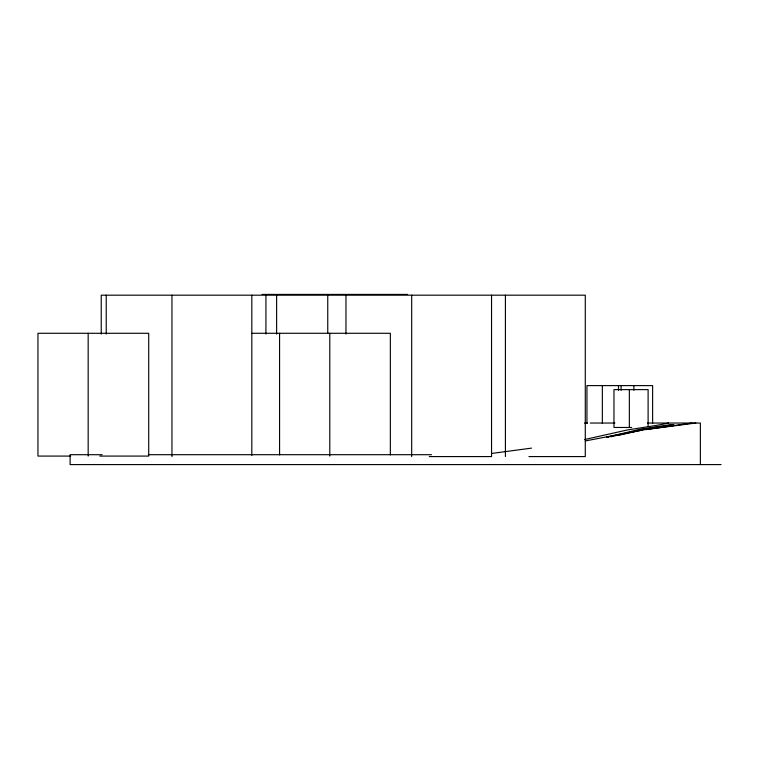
<?xml version="1.0" encoding="UTF-8"?>
<svg xmlns="http://www.w3.org/2000/svg" width="759" height="759" viewBox="0 0 759 759"><rect width="100%" height="100%" fill="white"/><g stroke="black" fill="none" stroke-linecap="round" stroke-linejoin="round"><path stroke-width="1.14" d="M584.762 439.508L627.351 429.964L655.567 425.533A85.036 8.88 -5.5 0 0 668.575 423.038M610.824 436.795L642.901 429.357A333.581 13.928 -7.2 0 0 668.907 425.495L673.973 424.708L670.377 424.67L655.064 427.032A334.188 20.635 -6.9 0 1 639.306 429.433L606.64 437.212L609.022 436.899M618.67 435.277L642.683 429.964L695.842 423.038M642.788 429.964L585.284 440.951M691.914 423.038L646.07 429.528M491.709 453.446L531.48 448.133M262.035 294.416L407.621 294.416M252.13 333.286L390.344 333.286L390.344 454.907M584.458 423.038L587.409 423.038M590.265 423.038L614.856 423.038M647.493 423.038L700.358 423.038L700.358 464.584M631.697 427.469L613.965 427.469L613.965 389.623L648.11 389.623L648.11 426.283M102.104 454.698L70.113 454.698L70.113 464.584L721.05 464.584M148.309 454.698L431.473 454.698M70.653 456.083L37.95 456.083L37.95 333.286L148.717 333.286L148.717 456.083L99.818 456.083M429.3 456.576L491.547 456.576L491.547 295.185M528.909 456.576L585.284 456.576L585.284 295.185L101.241 295.185L101.241 334.064M652.626 423.446L652.626 385.6L586.954 385.6L586.954 423.446M633.879 385.6L633.879 390.325M629.353 389.623L629.353 427.469M621.099 385.6L621.099 390.325M618.49 385.6L618.49 390.325M602.352 385.6L602.352 423.446M505.418 295.185L505.418 456.576M411.682 295.185L411.682 456.576M345.962 295.185L345.962 334.064M329.795 333.286L329.795 456.083M327.755 294.416L327.755 333.286M279.578 333.286L279.578 454.907M276.627 295.185L276.627 334.064M265.925 295.185L265.925 334.064M251.817 295.185L251.817 455.4M171.951 295.185L171.951 456.576M106.232 295.185L106.232 334.064M88.167 333.286L88.167 456.083"/></g></svg>
